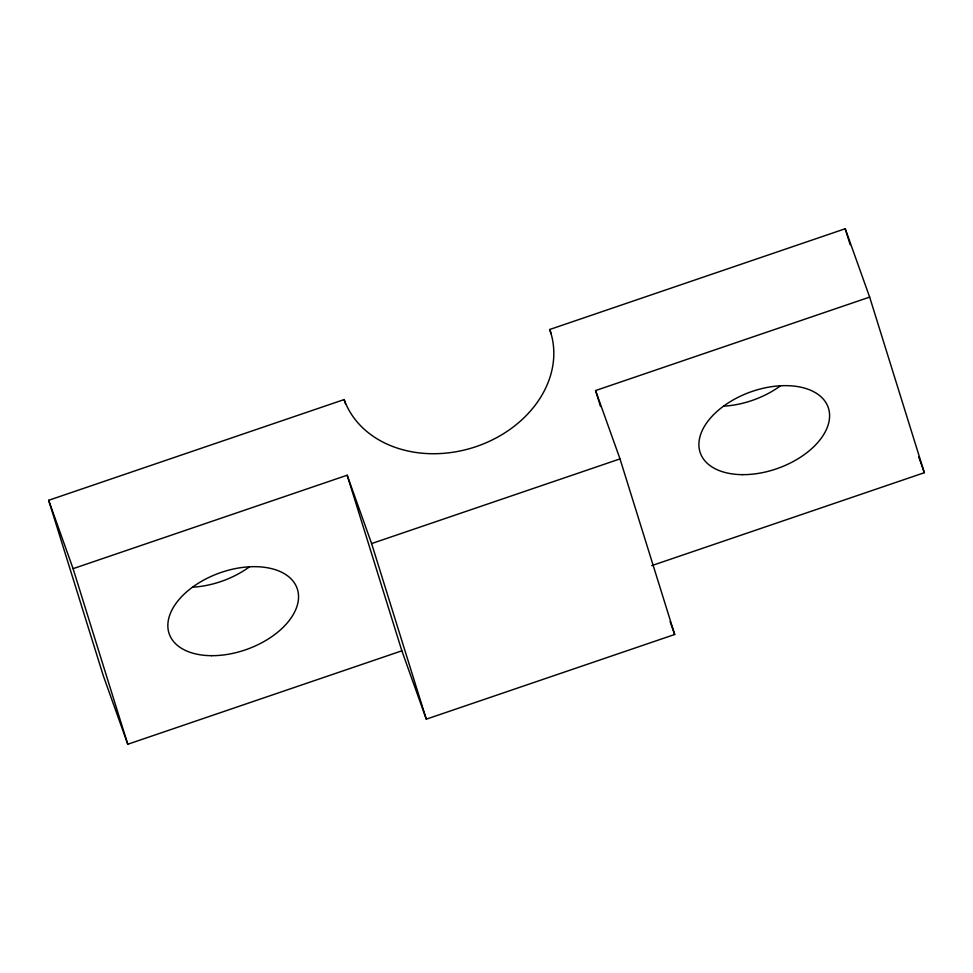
<?xml version="1.0" encoding="UTF-8"?>
<svg xmlns="http://www.w3.org/2000/svg" width="973" height="973" viewBox="0 0 973 973"><rect width="100%" height="100%" fill="white"/><g stroke="black" fill="none" stroke-linecap="round" stroke-linejoin="round"><path stroke-width="1.46" d="M127.779 744.248L73.084 568.658L347.179 475.225L401.861 650.815L127.779 744.248L103.345 675.894L48.65 500.292L344.15 399.562A108.611 87.084 -17.3 0 0 476.259 446.558A108.611 87.084 -17.3 0 0 549.721 329.494L845.221 228.752L869.655 297.106L924.35 472.708L651.691 565.641M600.536 406.507L595.573 390.55L869.655 297.106M620.008 458.903L674.69 634.493L426.296 719.169L371.613 543.579L620.008 458.903L595.573 390.55M918.755 457.042L924.35 472.708M670.117 621.674L674.69 634.493M347.179 475.225L371.613 543.579M401.861 650.815L426.296 719.169M48.65 500.292L73.084 568.658M845.221 228.752L850.195 244.722M549.721 329.494L551.083 333.836M344.15 399.562L345.512 403.917M249.137 567.077A67.879 40.55 -19.7 0 1 192.532 587.193M780.188 386.038A67.879 40.55 -19.7 0 1 723.584 406.167M211.518 655.68A67.879 40.55 -19.7 0 0 297.434 589.297A67.879 40.55 -19.7 0 0 190.623 588.592A67.879 40.55 -19.7 0 0 211.518 655.68M742.569 474.654A67.879 40.55 -19.7 0 0 828.485 408.271A67.879 40.55 -19.7 0 0 721.674 407.565A67.879 40.55 -19.7 0 0 742.569 474.654"/></g></svg>
